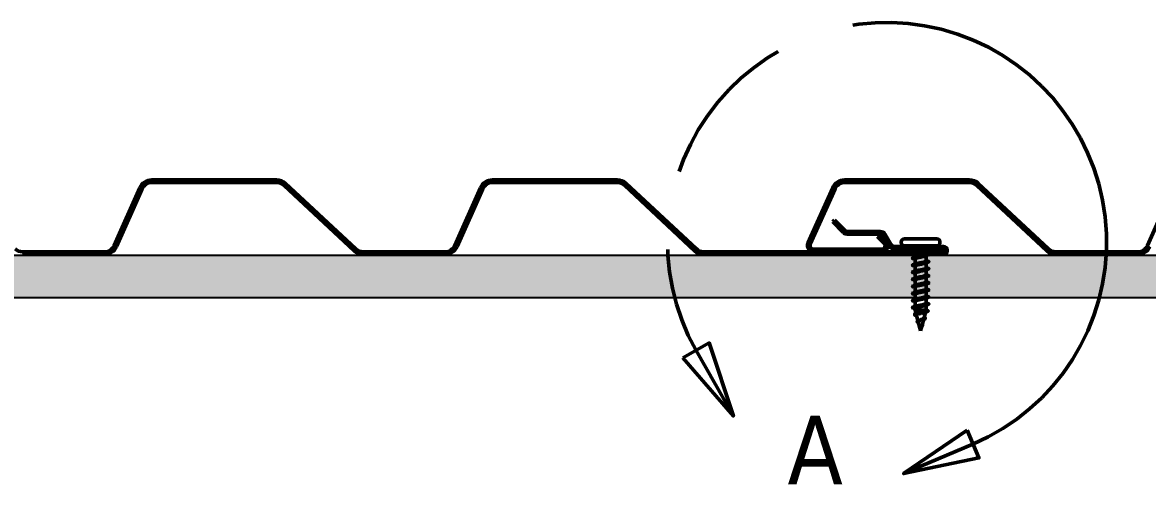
# Model space of a CAD drawing. Header units: inches. Extents: x 1.3 to 75.2, y 1.3 to 48.1.
# Drawn here: x 12.42 to 25.64, y 12.65 to 18.08 of the extents above; entities that cross this region are included whole.
import ezdxf

# ---------------------------------------------------------------- set-up
doc = ezdxf.new("R2010")
doc.units = ezdxf.units.IN
doc.header["$LTSCALE"] = 4.5
doc.header["$MEASUREMENT"] = 0
doc.linetypes.add('DOUBLE_DASH_CHAIN', pattern=[1.2403, 0.6614, -0.0827, 0.1654, -0.0827, 0.1654, -0.0827])
for name, color, linetype, lineweight in [('Detail Boundary (ANSI)', 7, 'DOUBLE_DASH_CHAIN', 50), ('Hatch (ANSI)', 7, 'Continuous', 18), ('Sketch Geometry (ANSI)', 7, 'Continuous', 25), ('Visible (ANSI)', 7, 'Continuous', 50)]:
    doc.layers.add(name, color=color, linetype=linetype, lineweight=lineweight)
doc.styles.add('Label Text (ANSI)', font='tahoma.ttf')

# ---------------------------------------------------------------- blocks, each defined once
blk = doc.blocks.new('2dDetail0')
at = {"layer": 'Detail Boundary (ANSI)', "linetype": 'Continuous'}
for p, q in [((4.5528, 3.1812), (4.4844, 3.1423)), ((4.6158, 2.9905), (4.5528, 3.1812)), ((4.4844, 3.1423), (4.6158, 2.9905)), ((4.5186, 3.1617), (4.6158, 2.9905)), ((5.2258, 2.9535), (5.0601, 2.8403)), ((5.2566, 2.8811), (5.2258, 2.9535)), ((5.2412, 2.9173), (5.0601, 2.8403)), ((5.0601, 2.8403), (5.2566, 2.8811))]:
    blk.add_line(p, q, dxfattribs=at)
at = {"layer": 'Detail Boundary (ANSI)', "linetype": 'Continuous', "flags": 128}
for points in [[(4.4844, 3.1423), (4.6158, 2.9905), (4.5528, 3.1812), (4.4844, 3.1423)], [(5.2258, 2.9535), (5.0601, 2.8403), (5.2566, 2.8811), (5.2258, 2.9535)]]:
    blk.add_lwpolyline(points, dxfattribs=at)
at = {"layer": 'Detail Boundary (ANSI)', "ltscale": 0.557415}
blk.add_arc((5.0169, 3.4446), 0.573, 293.0466, 209.5787, dxfattribs=at)
at = {"layer": 'Detail Boundary (ANSI)'}
for points in [[(4.4844, 3.1423), (4.6158, 2.9905), (4.5528, 3.1812), (4.4844, 3.1423)], [(5.2258, 2.9535), (5.0601, 2.8403), (5.2566, 2.8811), (5.2258, 2.9535)]]:
    blk.add_solid(points, dxfattribs=at)
at = {"layer": 'Detail Boundary (ANSI)', "insert": (4.7568, 2.8118), "char_height": 0.18, "attachment_point": 7, "style": 'Label Text (ANSI)'}
blk.add_mtext('A', dxfattribs=at)

msp = doc.modelspace()

# ---------------------------------------------------------------- hatches: boundary and pattern name
at = {"layer": 'Hatch (ANSI)', "true_color": 0x804000}
h = msp.add_hatch(dxfattribs=at)
h.set_pattern_fill('INSUL', color=36, scale=2, style=0, pattern_type=2)
h.paths.add_polyline_path([(71.69588, 15.3454), (71.69588, 14.8454), (5.50429, 14.8454), (5.50429, 15.3454)])

# ---------------------------------------------------------------- linework, layer by layer
at = {"layer": 'Sketch Geometry (ANSI)'}
for p, q in [((5.50429, 15.3454), (71.69588, 15.3454)), ((71.69588, 14.8454), (5.50429, 14.8454))]:
    msp.add_line(p, q, dxfattribs=at)
at = {"layer": 'Visible (ANSI)'}
for p, q in [((13.80069, 16.13844), (13.49843, 15.45955)), ((13.52584, 15.44735), (13.8281, 16.12624)), ((15.40558, 16.2304), (13.94229, 16.2304)), ((13.94229, 16.2004), (15.40558, 16.2004)), ((15.49083, 16.16682), (16.31632, 15.39704)), ((16.33678, 15.41898), (15.51129, 16.18876)), ((17.80069, 16.13844), (17.49843, 15.45955)), ((17.52584, 15.44735), (17.8281, 16.12624)), ((19.40558, 16.2304), (17.94229, 16.2304)), ((17.94229, 16.2004), (19.40558, 16.2004)), ((19.49083, 16.16682), (20.31632, 15.39704)), ((20.33678, 15.41898), (19.51129, 16.18876)), ((21.93789, 16.13844), (21.64771, 15.48668)), ((21.67512, 15.47448), (21.9653, 16.12624)), ((23.54278, 16.2304), (22.07949, 16.2304)), ((22.07949, 16.2004), (23.54278, 16.2004)), ((23.62803, 16.16682), (24.45351, 15.39704)), ((24.47397, 15.41898), (23.64849, 16.18876)), ((25.93789, 16.13844), (25.63563, 15.45955)), ((21.9595, 15.75761), (21.93829, 15.7364)), ((21.93829, 15.7364), (22.06271, 15.61197)), ((22.08393, 15.63318), (21.9595, 15.75761)), ((22.49443, 15.6244), (22.10514, 15.6244)), ((22.10514, 15.5944), (22.49443, 15.5944)), ((22.4661, 15.56418), (22.48731, 15.5854)), ((22.4661, 15.56418), (22.54318, 15.48709)), ((22.5644, 15.50831), (22.48731, 15.5854)), ((22.52907, 15.5744), (22.59893, 15.4534)), ((22.62491, 15.4684), (22.55505, 15.5894)), ((22.74329, 15.5004), (22.74329, 15.4944)), ((22.78029, 15.5374), (23.16129, 15.5374)), ((23.19829, 15.5004), (23.19829, 15.4944)), ((13.38424, 15.3854), (12.42203, 15.3854)), ((12.42203, 15.3554), (13.38424, 15.3554)), ((17.38424, 15.3854), (16.42203, 15.3854)), ((16.42203, 15.3554), (17.38424, 15.3554)), ((23.23829, 15.3854), (20.42203, 15.3854)), ((20.42203, 15.3554), (23.23829, 15.3554)), ((22.51349, 15.4154), (21.71349, 15.4154)), ((21.71349, 15.3854), (22.51349, 15.3854)), ((22.8775, 15.4474), (22.66129, 15.4474)), ((22.66129, 15.4174), (22.8775, 15.4174)), ((22.78029, 15.4574), (23.16129, 15.4574)), ((22.88501, 15.44692), (22.88079, 15.4574)), ((22.88254, 15.41697), (22.96369, 15.40312)), ((22.96874, 15.43269), (22.88759, 15.44654)), ((22.90286, 15.40266), (22.89816, 15.4143)), ((22.90579, 15.3897), (22.90579, 15.3854)), ((22.90579, 15.3554), (22.90579, 15.32453)), ((22.91112, 15.3954), (23.03579, 15.3954)), ((22.97079, 15.33143), (22.97079, 15.33336)), ((23.05998, 15.44654), (22.97883, 15.43269)), ((22.98388, 15.40312), (23.06503, 15.41697)), ((23.03579, 15.3954), (23.04297, 15.4132)), ((23.03579, 15.3954), (23.03579, 15.3854)), ((23.03579, 15.341), (23.03579, 15.27865)), ((23.05615, 15.44589), (23.06079, 15.4574)), ((23.23829, 15.4474), (23.07008, 15.4474)), ((23.07008, 15.4174), (23.23829, 15.4174)), ((25.52144, 15.3854), (24.55922, 15.3854)), ((24.55922, 15.3554), (25.52144, 15.3554)), ((22.90579, 15.30315), (22.90579, 15.24153)), ((22.90579, 15.22015), (22.90579, 15.15853)), ((23.03579, 15.25726), (23.03579, 15.19565)), ((22.90579, 15.13715), (22.90579, 15.07553)), ((23.03579, 15.17426), (23.03579, 15.11265)), ((23.03579, 15.09126), (23.03579, 15.02965)), ((22.90579, 15.05415), (22.90579, 14.99253)), ((22.90579, 14.97115), (22.90579, 14.90953)), ((23.03579, 15.00826), (23.03579, 14.94665)), ((22.90579, 14.88815), (22.90579, 14.82653)), ((22.90579, 14.80515), (22.90579, 14.74353)), ((23.03579, 14.92526), (23.03579, 14.86365)), ((23.03579, 14.84226), (23.03579, 14.78065)), ((22.90579, 14.72215), (22.90579, 14.7004)), ((22.90579, 14.7004), (23.03579, 14.7004)), ((22.91692, 14.65876), (22.90579, 14.7004)), ((23.01176, 14.61058), (23.02957, 14.67715)), ((23.03459, 14.6959), (23.03579, 14.7004)), ((23.03579, 14.75926), (23.03579, 14.7004)), ((22.93927, 14.57523), (22.92162, 14.64122)), ((22.96218, 14.48958), (22.9431, 14.56089)), ((22.98894, 14.52525), (23.00765, 14.59521)), ((22.97079, 14.4574), (22.96459, 14.48057)), ((22.97079, 14.4574), (22.98571, 14.51319))]:
    msp.add_line(p, q, dxfattribs=at)
for centre, radius, start, end in [((13.94229, 16.0754), 0.155, 90, 156), ((13.94229, 16.0754), 0.125, 90, 156), ((15.40558, 16.0754), 0.155, 47, 90), ((15.40558, 16.0754), 0.125, 47, 90), ((17.94229, 16.0754), 0.155, 90, 156), ((17.94229, 16.0754), 0.125, 90, 156), ((19.40558, 16.0754), 0.155, 47, 90), ((19.40558, 16.0754), 0.125, 47, 90), ((22.07949, 16.0754), 0.155, 90, 156), ((22.07949, 16.0754), 0.125, 90, 156), ((23.54278, 16.0754), 0.155, 47, 90), ((23.54278, 16.0754), 0.125, 47, 90), ((22.10514, 15.6544), 0.06, 225, 270), ((22.10514, 15.6544), 0.03, 225, 270), ((22.49443, 15.5544), 0.07, 30, 90), ((22.49443, 15.5544), 0.04, 30, 90), ((21.71349, 15.4574), 0.072, 156, 270), ((21.71349, 15.4574), 0.042, 156, 270), ((22.51349, 15.4574), 0.072, 270, 45), ((22.51349, 15.4574), 0.042, 270, 45), ((22.66129, 15.4894), 0.042, 210, 270), ((22.78029, 15.5004), 0.037, 90, 180), ((22.78029, 15.4944), 0.037, 180, 270), ((23.16129, 15.5004), 0.037, 0, 90), ((23.16129, 15.4944), 0.037, 270, 0), ((12.42203, 15.5104), 0.125, 227, 270), ((13.38424, 15.5104), 0.125, 270, 336), ((13.38424, 15.5104), 0.155, 270, 336), ((16.42203, 15.5104), 0.155, 227, 270), ((16.42203, 15.5104), 0.125, 227, 270), ((17.38424, 15.5104), 0.125, 270, 336), ((17.38424, 15.5104), 0.155, 270, 336), ((20.42203, 15.5104), 0.155, 227, 270), ((20.42203, 15.5104), 0.125, 227, 270), ((22.66129, 15.4894), 0.072, 210, 270), ((22.8775, 15.3874), 0.06, 80.314834, 90), ((22.8775, 15.3874), 0.03, 80.314834, 90), ((22.97379, 15.46226), 0.06, 260.314834, 279.685166), ((22.97379, 15.46226), 0.03, 260.314834, 279.685166), ((23.07008, 15.3874), 0.06, 90, 99.685166), ((23.07008, 15.3874), 0.03, 90, 99.685166), ((23.23829, 15.4014), 0.046, 270, 90), ((23.23829, 15.4014), 0.016, 270, 90), ((24.55922, 15.5104), 0.155, 227, 270), ((24.55922, 15.5104), 0.125, 227, 270), ((25.52144, 15.5104), 0.125, 270, 336), ((25.52144, 15.5104), 0.155, 270, 336)]:
    msp.add_arc(centre, radius, start, end, dxfattribs=at)
for points in [[(22.88801, 15.3192), (22.89869, 15.32233), (22.90935, 15.32556), (22.91976, 15.32897)], [(22.90408, 15.3854), (22.90346, 15.38559), (22.90284, 15.38578), (22.90222, 15.38597)], [(22.90359, 15.40288), (22.90706, 15.40393), (22.91052, 15.40499), (22.91396, 15.40607)], [(23.0492, 15.34509), (23.03959, 15.34221), (23.03003, 15.33925), (23.0207, 15.33612)], [(22.90579, 15.29876), (22.89989, 15.30058), (22.89395, 15.30235), (22.88801, 15.30409)], [(22.88801, 15.2362), (22.89869, 15.23933), (22.90935, 15.24256), (22.91976, 15.24597)], [(22.90579, 15.21576), (22.89989, 15.21758), (22.89395, 15.21935), (22.88801, 15.22109)], [(23.05357, 15.26259), (23.04288, 15.25946), (23.03222, 15.25623), (23.02181, 15.25282)], [(23.03579, 15.28303), (23.04168, 15.28122), (23.04762, 15.27944), (23.05357, 15.2777)], [(23.03579, 15.20003), (23.04168, 15.19822), (23.04762, 15.19644), (23.05357, 15.1947)], [(22.88801, 15.1532), (22.89869, 15.15633), (22.90935, 15.15956), (22.91976, 15.16297)], [(22.90579, 15.13276), (22.89989, 15.13458), (22.89395, 15.13635), (22.88801, 15.13809)], [(22.88801, 15.0702), (22.89869, 15.07333), (22.90935, 15.07656), (22.91976, 15.07997)], [(23.05357, 15.17959), (23.04288, 15.17646), (23.03222, 15.17323), (23.02181, 15.16982)], [(23.05357, 15.09659), (23.04288, 15.09346), (23.03222, 15.09023), (23.02181, 15.08682)], [(23.03579, 15.11703), (23.04168, 15.11522), (23.04762, 15.11344), (23.05357, 15.1117)], [(22.90579, 15.04976), (22.89989, 15.05158), (22.89395, 15.05335), (22.88801, 15.05509)], [(22.88801, 14.9872), (22.89869, 14.99033), (22.90935, 14.99356), (22.91976, 14.99697)], [(22.90579, 14.96676), (22.89989, 14.96858), (22.89395, 14.97035), (22.88801, 14.97209)], [(23.05357, 15.01359), (23.04288, 15.01046), (23.03222, 15.00723), (23.02181, 15.00382)], [(23.03579, 15.03403), (23.04168, 15.03222), (23.04762, 15.03044), (23.05357, 15.0287)], [(23.03579, 14.95103), (23.04168, 14.94922), (23.04762, 14.94744), (23.05357, 14.9457)], [(22.88801, 14.9042), (22.89869, 14.90733), (22.90935, 14.91056), (22.91976, 14.91397)], [(22.90579, 14.88376), (22.89989, 14.88558), (22.89395, 14.88735), (22.88801, 14.88909)], [(22.88801, 14.8212), (22.89869, 14.82433), (22.90935, 14.82756), (22.91976, 14.83097)], [(22.90579, 14.80076), (22.89989, 14.80258), (22.89395, 14.80435), (22.88801, 14.80609)], [(23.05357, 14.93059), (23.04288, 14.92746), (23.03222, 14.92423), (23.02181, 14.92082)], [(23.05357, 14.84759), (23.04288, 14.84446), (23.03222, 14.84123), (23.02181, 14.83782)], [(23.03579, 14.86803), (23.04168, 14.86622), (23.04762, 14.86444), (23.05357, 14.8627)], [(22.88801, 14.7382), (22.89869, 14.74133), (22.90935, 14.74456), (22.91976, 14.74797)], [(22.90579, 14.71776), (22.89989, 14.71958), (22.89395, 14.72135), (22.88801, 14.72309)], [(23.04408, 14.68151), (23.03453, 14.6787), (23.025, 14.67581), (23.01571, 14.67274)], [(23.05357, 14.76459), (23.04288, 14.76146), (23.03222, 14.75823), (23.02181, 14.75482)], [(23.03579, 14.78503), (23.04168, 14.78322), (23.04762, 14.78144), (23.05357, 14.7797)], [(23.03579, 14.70077), (23.03922, 14.69968), (23.04267, 14.69862), (23.04613, 14.69756)], [(22.91228, 14.65724), (22.919, 14.65942), (22.92566, 14.66168), (22.93209, 14.66404)], [(22.92293, 14.6363), (22.9204, 14.63712), (22.91786, 14.63793), (22.91531, 14.63873)], [(22.94456, 14.57773), (22.9478, 14.5791), (22.95092, 14.58052), (22.95382, 14.58199)], [(23.00822, 14.59541), (23.00269, 14.59348), (22.99726, 14.59146), (22.9922, 14.58931)], [(22.96768, 14.50028), (22.96794, 14.50056), (22.96818, 14.50085), (22.96841, 14.50114)], [(22.97622, 14.50591), (22.97542, 14.50529), (22.97468, 14.50466), (22.97403, 14.50402)]]:
    msp.add_open_spline(points, degree=3, dxfattribs=at)
for points, knots in [([(22.90222, 15.38597), (22.8974, 15.38746), (22.89384, 15.38895), (22.89067, 15.39141), (22.88992, 15.3923), (22.88913, 15.39526), (22.89052, 15.39709), (22.89397, 15.39924), (22.8953, 15.39989), (22.89876, 15.40133), (22.90102, 15.40211), (22.90359, 15.40288)], [0, 0, 0, 0, 0.070742204, 0.070742204, 0.106019695, 0.106019695, 0.170990562, 0.170990562, 0.200558495, 0.200558495, 0.236137518, 0.236137518, 0.236137518, 0.236137518]), ([(22.91112, 15.3954), (22.90769, 15.39354), (22.90587, 15.39169), (22.90579, 15.38979), (22.90579, 15.38974), (22.90579, 15.3897)], [0, 0, 0, 0, 0.0674817288, 0.0674817288, 0.0691091619, 0.0691091619, 0.0691091619, 0.0691091619]), ([(22.94188, 15.40684), (22.93476, 15.40502), (22.92843, 15.40318), (22.91781, 15.39936), (22.9137, 15.3974), (22.91112, 15.3954)], [0.153598966, 0.153598966, 0.153598966, 0.153598966, 0.217686862, 0.217686862, 0.283722343, 0.283722343, 0.283722343, 0.283722343]), ([(22.91396, 15.40607), (22.91676, 15.40696), (22.92011, 15.40783), (22.92494, 15.40893), (22.92596, 15.40915), (22.92701, 15.40938)], [0.1644502011, 0.1644502011, 0.1644502011, 0.1644502011, 0.2064799843, 0.2064799843, 0.2173829414, 0.2173829414, 0.2173829414, 0.2173829414]), ([(22.92003, 15.32897), (22.92974, 15.33214), (22.94361, 15.33531), (22.95893, 15.33847), (22.96284, 15.33928), (22.96681, 15.34009), (22.97079, 15.3409)], [-0.902644695, -0.902644695, -0.902644695, -0.902644695, -0.18336589, -0.18336589, -0.18336589, 0, 0, 0, 0]), ([(22.97079, 15.3409), (22.97941, 15.34255), (22.98794, 15.34418), (23.00384, 15.34749), (23.01105, 15.34912), (23.02276, 15.35232), (23.0273, 15.35385), (23.03049, 15.3554)], [0, 0, 0, 0, 0.066871417, 0.066871417, 0.133742833, 0.133742833, 0.196343138, 0.196343138, 0.196343138, 0.196343138]), ([(23.0207, 15.33612), (23.01881, 15.33549), (23.01676, 15.33485), (23.00863, 15.33249), (23.00175, 15.33078), (22.98677, 15.32733), (22.97882, 15.32562), (22.97079, 15.3239)], [0.719189587, 0.719189587, 0.719189587, 0.719189587, 0.742299017, 0.742299017, 0.804871598, 0.804871598, 0.867444179, 0.867444179, 0.867444179, 0.867444179]), ([(23.05994, 15.3554), (23.06053, 15.35482), (23.06095, 15.35419), (23.06165, 15.35151), (23.06006, 15.34971), (23.05546, 15.34719), (23.05268, 15.34614), (23.0492, 15.34509)], [0.087818621, 0.087818621, 0.087818621, 0.087818621, 0.11358326, 0.11358326, 0.18511439, 0.18511439, 0.240025201, 0.240025201, 0.240025201, 0.240025201]), ([(22.88801, 15.30409), (22.88294, 15.30558), (22.87938, 15.30704), (22.87643, 15.30956), (22.87577, 15.31057), (22.87581, 15.31353), (22.87744, 15.31492), (22.88192, 15.31721), (22.88463, 15.31821), (22.88801, 15.3192)], [0, 0, 0, 0, 0.080682059, 0.080682059, 0.121378038, 0.121378038, 0.188114428, 0.188114428, 0.241849708, 0.241849708, 0.241849708, 0.241849708]), ([(22.88801, 15.22109), (22.88294, 15.22258), (22.87938, 15.22404), (22.87643, 15.22656), (22.87577, 15.22757), (22.87581, 15.23053), (22.87744, 15.23192), (22.88192, 15.23421), (22.88463, 15.23521), (22.88801, 15.2362)], [0, 0, 0, 0, 0.080682059, 0.080682059, 0.121378038, 0.121378038, 0.188114428, 0.188114428, 0.241849708, 0.241849708, 0.241849708, 0.241849708]), ([(22.97079, 15.3239), (22.94402, 15.31846), (22.91822, 15.31302), (22.90941, 15.30758), (22.90702, 15.3061), (22.90592, 15.30462), (22.90602, 15.30315)], [0, 0, 0, 0, 1.23527695, 1.23527695, 1.23527695, 1.57079633, 1.57079633, 1.57079633, 1.57079633]), ([(23.02159, 15.25282), (23.0108, 15.24932), (22.99486, 15.24581), (22.97772, 15.24231), (22.9511, 15.23687), (22.9235, 15.23143), (22.91204, 15.22599), (22.90794, 15.22404), (22.90601, 15.22209), (22.90611, 15.22015)], [5.38054061, 5.38054061, 5.38054061, 5.38054061, 6.17638473, 6.17638473, 6.17638473, 7.41166167, 7.41166167, 7.41166167, 7.85398163, 7.85398163, 7.85398163, 7.85398163]), ([(22.91997, 15.24597), (22.93118, 15.24961), (22.94797, 15.25325), (22.96582, 15.25688), (22.9925, 15.26232), (23.01963, 15.26776), (23.03035, 15.2732), (23.03392, 15.27502), (23.03559, 15.27683), (23.03549, 15.27865)], [-7.18583, -7.18583, -7.18583, -7.18583, -6.35975062, -6.35975062, -6.35975062, -5.12447367, -5.12447367, -5.12447367, -4.71238898, -4.71238898, -4.71238898, -4.71238898]), ([(23.05357, 15.2777), (23.05863, 15.27621), (23.0622, 15.27476), (23.06515, 15.27223), (23.0658, 15.27123), (23.06576, 15.26827), (23.06413, 15.26688), (23.05966, 15.26458), (23.05694, 15.26358), (23.05357, 15.26259)], [0, 0, 0, 0, 0.080682059, 0.080682059, 0.121378038, 0.121378038, 0.188114428, 0.188114428, 0.241849708, 0.241849708, 0.241849708, 0.241849708]), ([(22.88801, 15.13809), (22.88294, 15.13958), (22.87938, 15.14104), (22.87643, 15.14356), (22.87577, 15.14457), (22.87581, 15.14753), (22.87744, 15.14892), (22.88192, 15.15121), (22.88463, 15.15221), (22.88801, 15.1532)], [0, 0, 0, 0, 0.080682059, 0.080682059, 0.121378038, 0.121378038, 0.188114428, 0.188114428, 0.241849708, 0.241849708, 0.241849708, 0.241849708]), ([(22.88801, 15.05509), (22.88294, 15.05658), (22.87938, 15.05804), (22.87643, 15.06056), (22.87577, 15.06157), (22.87581, 15.06453), (22.87744, 15.06592), (22.88192, 15.06821), (22.88463, 15.06921), (22.88801, 15.0702)], [0, 0, 0, 0, 0.080682059, 0.080682059, 0.121378038, 0.121378038, 0.188114428, 0.188114428, 0.241849708, 0.241849708, 0.241849708, 0.241849708]), ([(23.02153, 15.16982), (23.01224, 15.16679), (22.99916, 15.16375), (22.98457, 15.16072), (22.95841, 15.15528), (22.92931, 15.14984), (22.91534, 15.1444), (22.90913, 15.14198), (22.90611, 15.13956), (22.90616, 15.13715)], [11.66372592, 11.66372592, 11.66372592, 11.66372592, 12.35276945, 12.35276945, 12.35276945, 13.5880464, 13.5880464, 13.5880464, 14.13716694, 14.13716694, 14.13716694, 14.13716694]), ([(23.0215, 15.08682), (23.01372, 15.08426), (23.00323, 15.08169), (22.99126, 15.07913), (22.96586, 15.07369), (22.9356, 15.06825), (22.91928, 15.06281), (22.91061, 15.05992), (22.9062, 15.05703), (22.90617, 15.05415)], [17.94691123, 17.94691123, 17.94691123, 17.94691123, 18.52915418, 18.52915418, 18.52915418, 19.76443112, 19.76443112, 19.76443112, 20.42035225, 20.42035225, 20.42035225, 20.42035225]), ([(22.91982, 15.07997), (22.93394, 15.08455), (22.95735, 15.08913), (22.97967, 15.09371), (23.00618, 15.09915), (23.02923, 15.10458), (23.03451, 15.11002), (23.03536, 15.1109), (23.03574, 15.11177), (23.03568, 15.11265)], [-19.75220062, -19.75220062, -19.75220062, -19.75220062, -18.71252007, -18.71252007, -18.71252007, -17.47724312, -17.47724312, -17.47724312, -17.27875959, -17.27875959, -17.27875959, -17.27875959]), ([(22.91989, 15.16297), (22.93258, 15.16708), (22.95255, 15.17119), (22.97275, 15.1753), (22.9995, 15.18073), (23.02474, 15.18617), (23.03278, 15.19161), (23.03477, 15.19296), (23.03567, 15.1943), (23.03558, 15.19565)], [-13.46901531, -13.46901531, -13.46901531, -13.46901531, -12.53613534, -12.53613534, -12.53613534, -11.3008584, -11.3008584, -11.3008584, -10.99557429, -10.99557429, -10.99557429, -10.99557429]), ([(23.05357, 15.1947), (23.05863, 15.19321), (23.0622, 15.19176), (23.06515, 15.18923), (23.0658, 15.18823), (23.06576, 15.18527), (23.06413, 15.18388), (23.05966, 15.18158), (23.05694, 15.18058), (23.05357, 15.17959)], [0, 0, 0, 0, 0.080682059, 0.080682059, 0.121378038, 0.121378038, 0.188114428, 0.188114428, 0.241849708, 0.241849708, 0.241849708, 0.241849708]), ([(23.05357, 15.1117), (23.05863, 15.11021), (23.0622, 15.10876), (23.06515, 15.10623), (23.0658, 15.10523), (23.06576, 15.10227), (23.06413, 15.10088), (23.05966, 15.09858), (23.05694, 15.09758), (23.05357, 15.09659)], [0, 0, 0, 0, 0.080682059, 0.080682059, 0.121378038, 0.121378038, 0.188114428, 0.188114428, 0.241849708, 0.241849708, 0.241849708, 0.241849708]), ([(22.88801, 14.97209), (22.88294, 14.97358), (22.87938, 14.97504), (22.87643, 14.97756), (22.87577, 14.97857), (22.87581, 14.98153), (22.87744, 14.98292), (22.88192, 14.98521), (22.88463, 14.98621), (22.88801, 14.9872)], [0, 0, 0, 0, 0.080682059, 0.080682059, 0.121378038, 0.121378038, 0.188114428, 0.188114428, 0.241849708, 0.241849708, 0.241849708, 0.241849708]), ([(23.02152, 15.00382), (23.01521, 15.00173), (23.00709, 14.99963), (22.99772, 14.99754), (22.97336, 14.9921), (22.94229, 14.98666), (22.92379, 14.98122), (22.91238, 14.97786), (22.90627, 14.9745), (22.90613, 14.97115)], [24.23009653, 24.23009653, 24.23009653, 24.23009653, 24.7055389, 24.7055389, 24.7055389, 25.94081585, 25.94081585, 25.94081585, 26.70353756, 26.70353756, 26.70353756, 26.70353756]), ([(22.91977, 14.91397), (22.92001, 14.91405), (22.92025, 14.91413), (22.9205, 14.91421), (22.93745, 14.91965), (22.96798, 14.92509), (22.99311, 14.93053), (23.01794, 14.9359), (23.03574, 14.94127), (23.03579, 14.94665)], [-32.31857123, -32.31857123, -32.31857123, -32.31857123, -32.30056646, -32.30056646, -32.30056646, -31.06528952, -31.06528952, -31.06528952, -29.84513021, -29.84513021, -29.84513021, -29.84513021]), ([(22.91978, 14.99697), (22.93526, 15.00202), (22.96237, 15.00707), (22.98648, 15.01212), (23.01245, 15.01756), (23.03306, 15.023), (23.03551, 15.02843), (23.0357, 15.02884), (23.03578, 15.02924), (23.03576, 15.02965)], [-26.03538592, -26.03538592, -26.03538592, -26.03538592, -24.88890479, -24.88890479, -24.88890479, -23.65362785, -23.65362785, -23.65362785, -23.5619449, -23.5619449, -23.5619449, -23.5619449]), ([(23.05357, 15.0287), (23.05863, 15.02721), (23.0622, 15.02576), (23.06515, 15.02323), (23.0658, 15.02223), (23.06576, 15.01927), (23.06413, 15.01788), (23.05966, 15.01558), (23.05694, 15.01458), (23.05357, 15.01359)], [0, 0, 0, 0, 0.080682059, 0.080682059, 0.121378038, 0.121378038, 0.188114428, 0.188114428, 0.241849708, 0.241849708, 0.241849708, 0.241849708]), ([(23.05357, 14.9457), (23.05863, 14.94421), (23.0622, 14.94276), (23.06515, 14.94023), (23.0658, 14.93923), (23.06576, 14.93627), (23.06413, 14.93488), (23.05966, 14.93258), (23.05694, 14.93158), (23.05357, 14.93059)], [0, 0, 0, 0, 0.080682059, 0.080682059, 0.121378038, 0.121378038, 0.188114428, 0.188114428, 0.241849708, 0.241849708, 0.241849708, 0.241849708]), ([(22.88801, 14.88909), (22.88294, 14.89058), (22.87938, 14.89204), (22.87643, 14.89456), (22.87577, 14.89557), (22.87581, 14.89853), (22.87744, 14.89992), (22.88192, 14.90221), (22.88463, 14.90321), (22.88801, 14.9042)], [0, 0, 0, 0, 0.080682059, 0.080682059, 0.121378038, 0.121378038, 0.188114428, 0.188114428, 0.241849708, 0.241849708, 0.241849708, 0.241849708]), ([(22.88801, 14.80609), (22.88294, 14.80758), (22.87938, 14.80904), (22.87643, 14.81156), (22.87577, 14.81257), (22.87581, 14.81553), (22.87744, 14.81692), (22.88192, 14.81921), (22.88463, 14.82021), (22.88801, 14.8212)], [0, 0, 0, 0, 0.080682059, 0.080682059, 0.121378038, 0.121378038, 0.188114428, 0.188114428, 0.241849708, 0.241849708, 0.241849708, 0.241849708]), ([(23.02165, 14.83782), (23.01822, 14.83667), (23.01419, 14.83551), (23.00965, 14.83436), (22.98819, 14.82892), (22.95656, 14.82348), (22.93438, 14.81804), (22.91686, 14.81374), (22.90624, 14.80945), (22.90595, 14.80515)], [36.79646715, 36.79646715, 36.79646715, 36.79646715, 37.05830835, 37.05830835, 37.05830835, 38.2935853, 38.2935853, 38.2935853, 39.26990817, 39.26990817, 39.26990817, 39.26990817]), ([(23.02157, 14.92082), (23.01672, 14.9192), (23.01075, 14.91757), (23.00387, 14.91595), (22.98083, 14.91051), (22.9493, 14.90507), (22.92885, 14.89963), (22.91446, 14.8958), (22.90629, 14.89197), (22.90605, 14.88815)], [30.51328184, 30.51328184, 30.51328184, 30.51328184, 30.88192363, 30.88192363, 30.88192363, 32.11720057, 32.11720057, 32.11720057, 32.98672286, 32.98672286, 32.98672286, 32.98672286]), ([(22.91981, 14.83097), (22.92146, 14.83152), (22.92325, 14.83207), (22.92517, 14.83262), (22.94424, 14.83806), (22.97548, 14.8435), (22.99949, 14.84894), (23.02114, 14.85384), (23.0355, 14.85874), (23.03574, 14.86365)], [-38.60175654, -38.60175654, -38.60175654, -38.60175654, -38.47695119, -38.47695119, -38.47695119, -37.24167424, -37.24167424, -37.24167424, -36.12831552, -36.12831552, -36.12831552, -36.12831552]), ([(23.05357, 14.8627), (23.05863, 14.86121), (23.0622, 14.85976), (23.06515, 14.85723), (23.0658, 14.85623), (23.06576, 14.85327), (23.06413, 14.85188), (23.05966, 14.84958), (23.05694, 14.84858), (23.05357, 14.84759)], [0, 0, 0, 0, 0.080682059, 0.080682059, 0.121378038, 0.121378038, 0.188114428, 0.188114428, 0.241849708, 0.241849708, 0.241849708, 0.241849708]), ([(22.88801, 14.72309), (22.88294, 14.72458), (22.87938, 14.72604), (22.87643, 14.72856), (22.87577, 14.72957), (22.87581, 14.73253), (22.87744, 14.73392), (22.88192, 14.73621), (22.88463, 14.73721), (22.88801, 14.7382)], [0, 0, 0, 0, 0.080682059, 0.080682059, 0.121378038, 0.121378038, 0.188114428, 0.188114428, 0.241849708, 0.241849708, 0.241849708, 0.241849708]), ([(23.02174, 14.75482), (23.0197, 14.75414), (23.01744, 14.75345), (23.01498, 14.75277), (22.99535, 14.74733), (22.96397, 14.74189), (22.94033, 14.73645), (22.9196, 14.73168), (22.90612, 14.72692), (22.90585, 14.72215)], [43.07965246, 43.07965246, 43.07965246, 43.07965246, 43.23469308, 43.23469308, 43.23469308, 44.46997002, 44.46997002, 44.46997002, 45.55309348, 45.55309348, 45.55309348, 45.55309348]), ([(22.9199, 14.74797), (22.92294, 14.74899), (22.92644, 14.75001), (22.93037, 14.75103), (22.95133, 14.75647), (22.98293, 14.76191), (23.00555, 14.76735), (23.02398, 14.77178), (23.03536, 14.77621), (23.03565, 14.78065)], [-44.88494185, -44.88494185, -44.88494185, -44.88494185, -44.65333591, -44.65333591, -44.65333591, -43.41805897, -43.41805897, -43.41805897, -42.41150082, -42.41150082, -42.41150082, -42.41150082]), ([(23.01571, 14.67274), (23.01295, 14.67183), (23.00986, 14.67091), (23.00038, 14.6683), (22.99349, 14.66662), (22.97904, 14.66322), (22.97166, 14.66153), (22.95744, 14.65813), (22.95074, 14.65644), (22.93894, 14.65303), (22.93393, 14.65134), (22.92627, 14.64793), (22.92365, 14.64624), (22.92158, 14.64342), (22.92132, 14.64233), (22.92162, 14.64122)], [0.34613326, 0.34613326, 0.34613326, 0.34613326, 0.378522456, 0.378522456, 0.437194091, 0.437194091, 0.494607061, 0.494607061, 0.550762718, 0.550762718, 0.605662559, 0.605662559, 0.659308244, 0.659308244, 0.693147581, 0.693147581, 0.693147581, 0.693147581]), ([(22.93209, 14.66404), (22.93698, 14.66584), (22.94293, 14.6676), (22.95647, 14.67119), (22.96399, 14.67299), (22.9795, 14.67661), (22.98734, 14.6784), (23.00226, 14.68201), (23.00917, 14.6838), (23.02105, 14.68741), (23.02586, 14.6892), (23.0322, 14.69257), (23.03399, 14.69413), (23.03454, 14.69576), (23.03457, 14.69583), (23.03459, 14.6959)], [0.919317577, 0.919317577, 0.919317577, 0.919317577, 0.976039457, 0.976039457, 1.035109216, 1.035109216, 1.095485962, 1.095485962, 1.15717118, 1.15717118, 1.220166213, 1.220166213, 1.276152114, 1.276152114, 1.27871071, 1.27871071, 1.27871071, 1.27871071]), ([(23.04613, 14.69756), (23.05101, 14.69608), (23.05447, 14.6946), (23.05734, 14.69203), (23.05797, 14.69102), (23.05797, 14.68811), (23.05647, 14.68668), (23.05181, 14.68406), (23.04842, 14.68279), (23.04408, 14.68151)], [0, 0, 0, 0, 0.076517848, 0.076517848, 0.114708734, 0.114708734, 0.176613314, 0.176613314, 0.238582221, 0.238582221, 0.238582221, 0.238582221]), ([(23.05357, 14.7797), (23.05863, 14.77821), (23.0622, 14.77676), (23.06515, 14.77423), (23.0658, 14.77323), (23.06576, 14.77027), (23.06413, 14.76888), (23.05966, 14.76658), (23.05694, 14.76558), (23.05357, 14.76459)], [0, 0, 0, 0, 0.080682059, 0.080682059, 0.121378038, 0.121378038, 0.188114428, 0.188114428, 0.241849708, 0.241849708, 0.241849708, 0.241849708]), ([(22.91531, 14.63873), (22.91058, 14.6402), (22.90679, 14.64168), (22.90147, 14.64467), (22.89976, 14.64624), (22.8993, 14.65006), (22.90067, 14.65176), (22.90505, 14.6546), (22.90824, 14.65593), (22.91228, 14.65724)], [0, 0, 0, 0, 0.058159342, 0.058159342, 0.11692964, 0.11692964, 0.174083801, 0.174083801, 0.23024531, 0.23024531, 0.23024531, 0.23024531]), ([(22.94495, 14.55399), (22.94375, 14.55457), (22.94261, 14.55515), (22.93883, 14.55719), (22.93656, 14.55865), (22.93306, 14.56165), (22.93185, 14.56324), (22.93096, 14.56658), (22.93137, 14.56836), (22.93349, 14.57134), (22.93505, 14.57267), (22.93911, 14.57524), (22.94165, 14.5765), (22.94456, 14.57773)], [0.019275064, 0.019275064, 0.019275064, 0.019275064, 0.031750023, 0.031750023, 0.063752912, 0.063752912, 0.097885312, 0.097885312, 0.132423292, 0.132423292, 0.163891485, 0.163891485, 0.195824753, 0.195824753, 0.195824753, 0.195824753]), ([(22.9922, 14.58931), (22.99096, 14.58879), (22.98967, 14.58826), (22.98404, 14.586), (22.9794, 14.58426), (22.97014, 14.58074), (22.96564, 14.579), (22.95744, 14.57547), (22.95381, 14.57372), (22.94797, 14.57017), (22.94578, 14.56841), (22.94313, 14.56484), (22.94264, 14.56307), (22.94304, 14.56113), (22.94307, 14.56101), (22.9431, 14.56089)], [1.155330296, 1.155330296, 1.155330296, 1.155330296, 1.167355831, 1.167355831, 1.206181503, 1.206181503, 1.243805608, 1.243805608, 1.280237104, 1.280237104, 1.3154864, 1.3154864, 1.349565667, 1.349565667, 1.351729653, 1.351729653, 1.351729653, 1.351729653]), ([(22.95382, 14.58199), (22.95712, 14.58366), (22.96087, 14.58529), (22.96958, 14.58882), (22.97454, 14.59068), (22.98446, 14.59443), (22.9893, 14.59627), (22.99812, 14.6), (23.00197, 14.60184), (23.00805, 14.60556), (23.01017, 14.60739), (23.01145, 14.60968), (23.01164, 14.61013), (23.01176, 14.61058)], [0.211327939, 0.211327939, 0.211327939, 0.211327939, 0.245077533, 0.245077533, 0.28490644, 0.28490644, 0.325980159, 0.325980159, 0.368307455, 0.368307455, 0.411895927, 0.411895927, 0.422765267, 0.422765267, 0.422765267, 0.422765267]), ([(23.01348, 14.61699), (23.01731, 14.61558), (23.02041, 14.61413), (23.02486, 14.61102), (23.02626, 14.60919), (23.02612, 14.60543), (23.02494, 14.60382), (23.02112, 14.60087), (23.01839, 14.59942), (23.01296, 14.59713), (23.01069, 14.59627), (23.00822, 14.59541)], [0.003133278, 0.003133278, 0.003133278, 0.003133278, 0.051358429, 0.051358429, 0.102235483, 0.102235483, 0.147124215, 0.147124215, 0.191290171, 0.191290171, 0.217251355, 0.217251355, 0.217251355, 0.217251355]), ([(22.96226, 14.48563), (22.96196, 14.48758), (22.96203, 14.48951), (22.96297, 14.4932), (22.9638, 14.49499), (22.9657, 14.49793), (22.96664, 14.49912), (22.96768, 14.50028)], [0, 0, 0, 0, 0.0184305653, 0.0184305653, 0.0360711509, 0.0360711509, 0.0487351399, 0.0487351399, 0.0487351399, 0.0487351399]), ([(22.9657, 14.47641), (22.96522, 14.47737), (22.96475, 14.47832), (22.9635, 14.48108), (22.96283, 14.48289), (22.96238, 14.48497), (22.96231, 14.4853), (22.96226, 14.48563)], [0.0084384911, 0.0084384911, 0.0084384911, 0.0084384911, 0.016775095, 0.016775095, 0.0331690041, 0.0331690041, 0.0363209396, 0.0363209396, 0.0363209396, 0.0363209396]), ([(22.97403, 14.50402), (22.97253, 14.50253), (22.97107, 14.50102), (22.96789, 14.49728), (22.96637, 14.4951), (22.96472, 14.49144), (22.96429, 14.49008), (22.96382, 14.48734), (22.96376, 14.48598), (22.96387, 14.48458)], [0.1616739612, 0.1616739612, 0.1616739612, 0.1616739612, 0.1780585102, 0.1780585102, 0.2007077282, 0.2007077282, 0.2138949314, 0.2138949314, 0.2266020353, 0.2266020353, 0.2266020353, 0.2266020353]), ([(22.96387, 14.48458), (22.96395, 14.48358), (22.96411, 14.48256), (22.96442, 14.48121), (22.9645, 14.48089), (22.96459, 14.48057)], [0, 0, 0, 0, 0.0090464189, 0.0090464189, 0.0118762949, 0.0118762949, 0.0118762949, 0.0118762949]), ([(22.96841, 14.50114), (22.96874, 14.50156), (22.96909, 14.50198), (22.97153, 14.50485), (22.97391, 14.50716), (22.97876, 14.5118), (22.98113, 14.51402), (22.98525, 14.51846), (22.9869, 14.52061), (22.98839, 14.52358), (22.98872, 14.52442), (22.98894, 14.52525)], [0.0462767599, 0.0462767599, 0.0462767599, 0.0462767599, 0.0506159745, 0.0506159745, 0.0759961063, 0.0759961063, 0.1018445164, 0.1018445164, 0.1283557328, 0.1283557328, 0.139020762, 0.139020762, 0.139020762, 0.139020762]), ([(22.99105, 14.53316), (22.99256, 14.53165), (22.99366, 14.53004), (22.99479, 14.52666), (22.99476, 14.52485), (22.99359, 14.5215), (22.99256, 14.51989), (22.9897, 14.51661), (22.9878, 14.51488), (22.98359, 14.51146), (22.98126, 14.50973), (22.97801, 14.50728), (22.97711, 14.5066), (22.97622, 14.50591)], [0.031859298, 0.031859298, 0.031859298, 0.031859298, 0.056612094, 0.056612094, 0.082355033, 0.082355033, 0.105556044, 0.105556044, 0.129550699, 0.129550699, 0.152243908, 0.152243908, 0.160831111, 0.160831111, 0.160831111, 0.160831111])]:
    msp.add_open_spline(points, degree=3, knots=knots, dxfattribs=at)

# ---------------------------------------------------------------- block references
at = {"layer": 'Detail Boundary (ANSI)', "xscale": 4.5, "yscale": 4.5, "zscale": 4.5}
msp.add_blockref('2dDetail0', (0, 0), dxfattribs=at)

doc.saveas('drawing.dxf')
